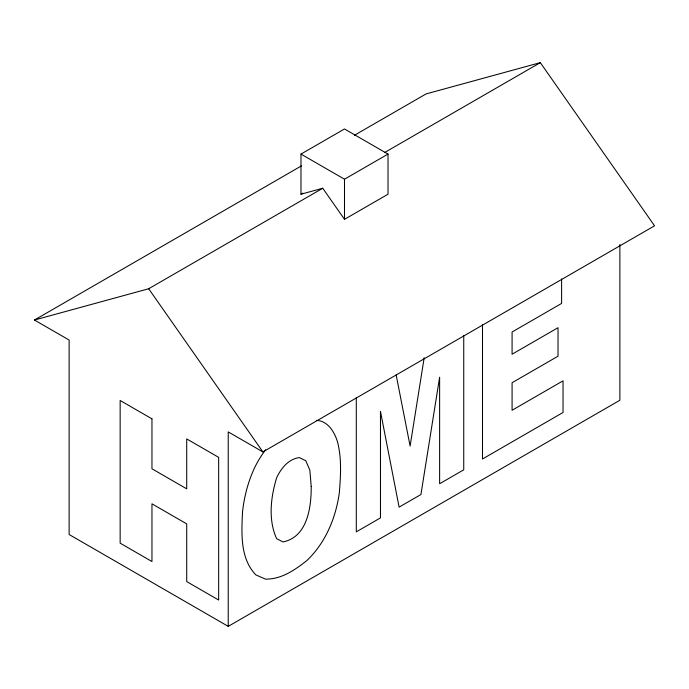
<?xml version="1.0" encoding="UTF-8"?>
<svg xmlns="http://www.w3.org/2000/svg" width="689" height="689" viewBox="0 0 689 689"><rect width="100%" height="100%" fill="white"/><g stroke="black" fill="none" stroke-linecap="round" stroke-linejoin="round"><path stroke-width="1.03" d="M424.191 357.703L410.11 446.067L396.149 374.937M300.981 154.086L344.5 128.964L388.019 154.086L388.019 194.212L344.5 219.335L322.745 188.252L300.981 194.212L300.981 154.086L344.5 179.209L388.019 154.086M619.876 244.474L619.876 400.249L228.231 626.361L69.124 534.509L69.124 340.047L34.45 320.023L301.438 165.885M354.465 135.268L426.095 93.911L540.322 62.639L654.55 225.811L262.905 451.924L228.231 431.908L228.231 626.361M300.981 194.212L302.833 193.144M34.45 320.023L148.678 288.751L322.745 188.252M384.875 152.381L540.322 62.639M316.432 420.368C327.775 420.764 334.553 432.037 337.489 441.813C341.83 458.573 340.685 475.97 339.307 493.04C335.724 518.206 325.466 542.872 306.829 560.605C294.875 570.001 281.336 579.38 265.498 579.122L255.903 574.936C239.832 558.279 241.546 533.045 242.554 511.591C244.276 496.313 248.178 481.327 254.775 467.418A59.073 34.105 -60 0 1 265.67 449.753M148.678 288.751L262.905 451.924M561.604 278.924L561.604 303.427L512.082 332.012L512.082 354.224L558.021 327.697L558.021 356.196L512.082 382.722L512.082 410.265L563.034 380.845L563.034 412.487L482.498 458.986L482.498 324.64M463.74 335.474L463.74 469.812L439.625 483.738L439.625 377.184L420.927 494.53L399.103 507.13L380.466 411.342L380.466 517.895L356.291 531.848L356.291 397.501M344.5 179.209L344.5 219.335M311.204 486.4C311.376 507.087 307.483 537.058 282.981 541.942L276.633 538.669C267.995 519.678 270.76 497.096 276.668 477.649C281.172 468.279 288.364 459.029 299.353 457.591L305.761 460.717L309.843 470.113L311.204 486.4M151.959 418.852L120.153 400.49L120.153 543.165L151.959 561.526L151.959 503.814L186.71 523.881L186.71 581.594L218.654 600.033L218.654 457.358L186.71 438.919L186.71 488.846L151.959 468.778L151.959 418.852"/></g></svg>
